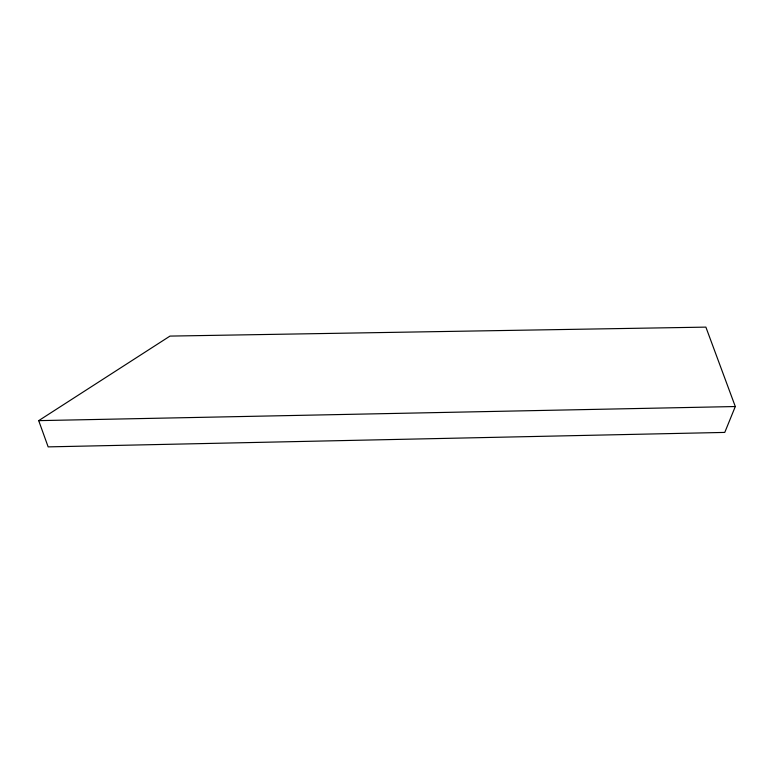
<?xml version="1.0" encoding="UTF-8"?>
<svg xmlns="http://www.w3.org/2000/svg" width="774" height="774" viewBox="0 0 774 774"><rect width="100%" height="100%" fill="white"/><g stroke="black" fill="none" stroke-linecap="round" stroke-linejoin="round"><path stroke-width="1.16" d="M735.3 406.534L724.774 432.414L48.152 446.879L38.7 420.64L169.99 336.09L705.878 327.121L735.3 406.534L38.7 420.64"/></g></svg>
